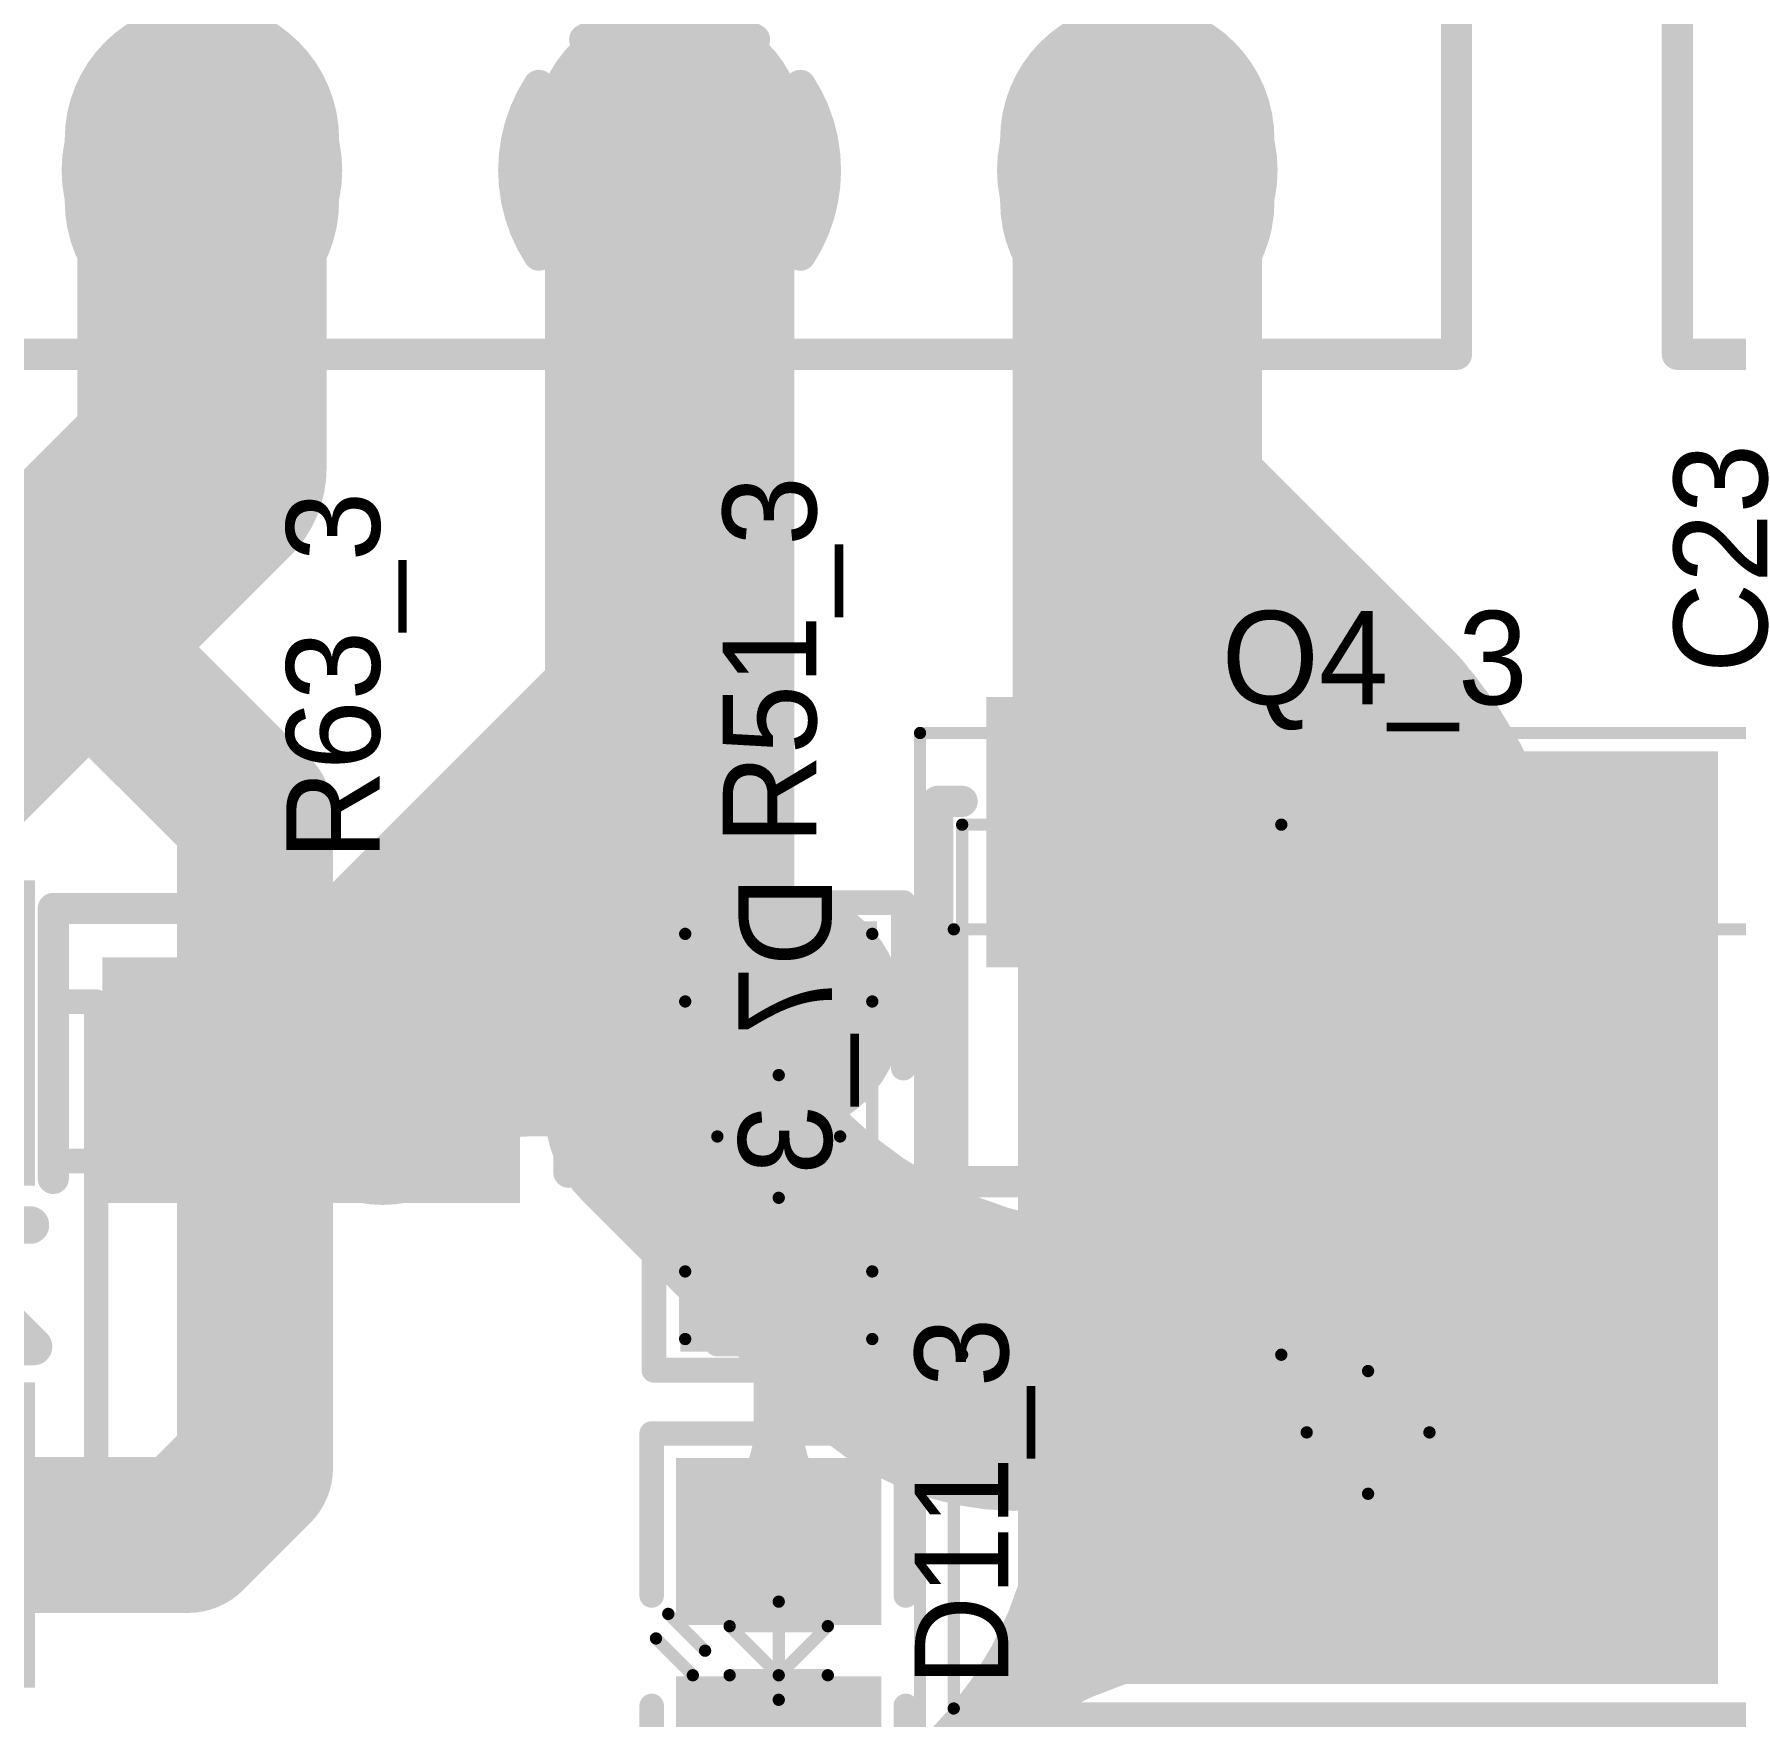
# Model space of a CAD drawing. Header units: millimetres. Extents: x 3.32 to 12.49, y 5.66 to 10.73.
# Drawn here: x 9.161 to 9.707, y 9.189 to 9.729 of the extents above; entities that cross this region are included whole.
import ezdxf

# ---------------------------------------------------------------- set-up
doc = ezdxf.new("R2010")
doc.units = ezdxf.units.MM
doc.header["$MEASUREMENT"] = 0
for name, color, linetype in [('BottomLayer', 5, 'Continuous'), ('BottomOverlay', 54, 'Continuous'), ('BottomPaste', 16, 'Continuous'), ('BottomSolder', 6, 'Continuous'), ('InternalPlane1', 76, 'Continuous'), ('InternalPlane2', 16, 'Continuous'), ('Mechanical13', 56, 'Continuous'), ('Mechanical15', 56, 'Continuous'), ('MultiLayer', 9, 'Continuous'), ('PadHoleLayer', 156, 'Continuous'), ('TopLayer', 1, 'Continuous'), ('TopOverlay', 2, 'Continuous'), ('TopPaste', 8, 'Continuous'), ('TopSolder', 216, 'Continuous')]:
    doc.layers.add(name, color=color, linetype=linetype)

# ---------------------------------------------------------------- blocks, each defined once
blk = doc.blocks.new('0805_LED_S1_1')
at = {"layer": 'Mechanical13', "const_width": 0.003937}
for points in [[(0.003937, 0.0393702), (-0.007874, 0.0275591)], [(0.011811, 0.0354331), (0, 0.0236221)], [(-0.007874, 0.0157481), (-0.007874, -0.0157479)], [(0.007874, 0.0157481), (-0.007874, 1e-07)], [(0.007874, 0.0157481), (0.007874, -0.0157479)], [(-0.015748, 1e-07), (0.015748, 1e-07)], [(-0.007874, 1e-07), (0.007874, -0.0157479)]]:
    blk.add_lwpolyline(points, dxfattribs=at)
at = {"layer": 'Mechanical13', "const_width": 0.0019685}
for points in [[(0.0029528, 0.0393702, 1), (0.0049212, 0.0393702, 1)], [(0.0108268, 0.0354331, 1), (0.0127952, 0.0354331, 1)], [(-0.0088582, 0.0275591, 1), (-0.0068898, 0.0275591, 1)], [(-0.0009842, 0.0236221, 1), (0.0009842, 0.0236221, 1)], [(-0.0088582, 0.0157481, 1), (-0.0068898, 0.0157481, 1)], [(0.0068898, 0.0157481, 1), (0.0088582, 0.0157481, 1)], [(0.0068898, 0.0157481, 1), (0.0088582, 0.0157481, 1)], [(-0.0167322, 1e-07, 1), (-0.0147638, 1e-07, 1)], [(-0.0088582, 1e-07, 1), (-0.0068898, 1e-07, 1)], [(-0.0088582, 1e-07, 1), (-0.0068898, 1e-07, 1)], [(0.0147638, 1e-07, 1), (0.0167322, 1e-07, 1)], [(-0.0088582, -0.0157479, 1), (-0.0068898, -0.0157479, 1)], [(0.0068898, -0.0157479, 1), (0.0088582, -0.0157479, 1)], [(0.0068898, -0.0157479, 1), (0.0088582, -0.0157479, 1)]]:
    blk.add_lwpolyline(points, format="xyb", close=True, dxfattribs=at)
at = {"layer": 'Mechanical15', "const_width": 0.008}
for points in [[(-0.0984252, 0.019685), (-0.0984252, -0.019685)], [(0.0984252, 0.019685), (0.0984252, -0.019685)], [(0.0787401, 0), (0.1181102, 0)]]:
    blk.add_lwpolyline(points, dxfattribs=at)
at = {"layer": 'Mechanical15', "const_width": 0.004}
for points in [[(-0.1004252, 0.019685, 1), (-0.0964252, 0.019685, 1)], [(0.0964252, 0.019685, 1), (0.1004252, 0.019685, 1)], [(0.0767401, 0, 1), (0.0807401, 0, 1)], [(0.1161102, 0, 1), (0.1201102, 0, 1)], [(-0.1004252, -0.019685, 1), (-0.0964252, -0.019685, 1)], [(0.0964252, -0.019685, 1), (0.1004252, -0.019685, 1)]]:
    blk.add_lwpolyline(points, format="xyb", close=True, dxfattribs=at)
at = {"layer": 'TopLayer'}
for points in [[(-0.0122048, 0.0289371), (-0.057874, 0.0289371), (-0.0122048, -0.0289369), (-0.057874, -0.0289369)], [(0.057874, 0.0289371), (0.0122048, 0.0289371), (0.057874, -0.0289369), (0.0122048, -0.0289369)]]:
    blk.add_solid(points, dxfattribs=at)
at = {"layer": 'TopOverlay', "const_width": 0.007874}
for points in [[(-0.0610236, 0.040748), (-0.069685, 0.0314961)], [(-0.0610236, 0.040748), (-0.0177165, 0.040748)], [(0.0177165, 0.040748), (0.069685, 0.040748)], [(0.069685, 0.040748), (0.069685, -0.0407481)], [(-0.069685, 0.0314961), (-0.069685, -0.0314961)], [(-0.069685, -0.0314961), (-0.0604331, -0.040748)], [(-0.0604331, -0.040748), (-0.0177165, -0.040748)], [(0.0177165, -0.0407481), (0.069685, -0.0407481)]]:
    blk.add_lwpolyline(points, dxfattribs=at)
at = {"layer": 'TopOverlay', "const_width": 0.003937}
for points in [[(-0.0629921, 0.040748, 1), (-0.0590551, 0.040748, 1)], [(-0.0629921, 0.040748, 1), (-0.0590551, 0.040748, 1)], [(-0.019685, 0.040748, 1), (-0.015748, 0.040748, 1)], [(0.015748, 0.040748, 1), (0.019685, 0.040748, 1)], [(0.0677165, 0.040748, 1), (0.0716535, 0.040748, 1)], [(0.0677165, 0.040748, 1), (0.0716535, 0.040748, 1)], [(-0.0716535, 0.0314961, 1), (-0.0677165, 0.0314961, 1)], [(-0.0716535, 0.0314961, 1), (-0.0677165, 0.0314961, 1)], [(-0.0716535, -0.0314961, 1), (-0.0677165, -0.0314961, 1)], [(-0.0716535, -0.0314961, 1), (-0.0677165, -0.0314961, 1)], [(-0.0624016, -0.040748, 1), (-0.0584646, -0.040748, 1)], [(-0.0624016, -0.040748, 1), (-0.0584646, -0.040748, 1)], [(-0.019685, -0.040748, 1), (-0.015748, -0.040748, 1)], [(0.015748, -0.0407481, 1), (0.019685, -0.0407481, 1)], [(0.0677165, -0.0407481, 1), (0.0716535, -0.0407481, 1)], [(0.0677165, -0.0407481, 1), (0.0716535, -0.0407481, 1)]]:
    blk.add_lwpolyline(points, format="xyb", close=True, dxfattribs=at)
at = {"layer": 'TopOverlay'}
blk.add_solid([(-0.0883855, -0.0314964), (-0.0765745, -0.0314964), (-0.0883855, 0.0314958), (-0.0765745, 0.0314958)], dxfattribs=at)
at = {"layer": 'TopPaste'}
for points in [[(-0.0122048, 0.0289371), (-0.057874, 0.0289371), (-0.0122048, -0.0289369), (-0.057874, -0.0289369)], [(0.057874, 0.0289371), (0.0122048, 0.0289371), (0.057874, -0.0289369), (0.0122048, -0.0289369)]]:
    blk.add_solid(points, dxfattribs=at)
at = {"layer": 'TopSolder'}
for points in [[(-0.0082048, 0.0329371), (-0.061874, 0.0329371), (-0.0082048, -0.0329369), (-0.061874, -0.0329369)], [(0.061874, 0.0329371), (0.0082048, 0.0329371), (0.061874, -0.0329369), (0.0082048, -0.0329369)]]:
    blk.add_solid(points, dxfattribs=at)
blk = doc.blocks.new('MC1_5_5_ST_3_81_116')
at = {"layer": 'TopOverlay', "const_width": 0.01}
for points in [[(-0.1023622, -0.0590551), (-0.1023622, 0.3149606)], [(-0.1023622, -0.0590551), (0.7023622, -0.0590551)]]:
    blk.add_lwpolyline(points, dxfattribs=at)
at = {"layer": 'TopOverlay', "const_width": 0.005}
blk.add_lwpolyline([(-0.1048622, -0.0590551, 1), (-0.0998622, -0.0590551, 1)], format="xyb", close=True, dxfattribs=at)
blk.add_lwpolyline([(-0.1048622, -0.0590551, 1), (-0.0998622, -0.0590551, 1)], format="xyb", close=True, dxfattribs=at)
blk = doc.blocks.new('SMA_DO_214AC__S1_B_404')
at = {"layer": 'BottomLayer'}
for points in [[(-0.0433071, -0.0393701), (-0.0433071, 0.0393701), (-0.1220473, -0.0393701), (-0.1220473, 0.0393701)], [(0.1220473, -0.0393701), (0.1220473, 0.0393701), (0.0433071, -0.0393701), (0.0433071, 0.0393701)]]:
    blk.add_solid(points, dxfattribs=at)
at = {"layer": 'BottomOverlay', "const_width": 0.01}
for points in [[(-0.0925197, 0.0590551), (-0.0925197, 0.0511811)], [(-0.0925197, 0.0590551), (0.0925197, 0.0590551)], [(-0.0295276, 0.0590551), (-0.0295276, -0.0590551)], [(0.0925197, 0.0590551), (0.0925197, 0.0511811)], [(-0.0925197, -0.0511811), (-0.0925197, -0.0590551)], [(0.0925197, -0.0511811), (0.0925197, -0.0590551)], [(-0.0925197, -0.0590551), (0.0925197, -0.0590551)]]:
    blk.add_lwpolyline(points, dxfattribs=at)
at = {"layer": 'BottomOverlay', "const_width": 0.005}
for points in [[(-0.0950197, 0.0590551, 1), (-0.0900197, 0.0590551, 1)], [(-0.0950197, 0.0590551, 1), (-0.0900197, 0.0590551, 1)], [(-0.0320276, 0.0590551, 1), (-0.0270276, 0.0590551, 1)], [(0.0900197, 0.0590551, 1), (0.0950197, 0.0590551, 1)], [(0.0900197, 0.0590551, 1), (0.0950197, 0.0590551, 1)], [(-0.0950197, 0.0511811, 1), (-0.0900197, 0.0511811, 1)], [(0.0900197, 0.0511811, 1), (0.0950197, 0.0511811, 1)], [(-0.0950197, -0.0511811, 1), (-0.0900197, -0.0511811, 1)], [(0.0900197, -0.0511811, 1), (0.0950197, -0.0511811, 1)], [(-0.0950197, -0.0590551, 1), (-0.0900197, -0.0590551, 1)], [(-0.0950197, -0.0590551, 1), (-0.0900197, -0.0590551, 1)], [(-0.0320276, -0.0590551, 1), (-0.0270276, -0.0590551, 1)], [(0.0900197, -0.0590551, 1), (0.0950197, -0.0590551, 1)], [(0.0900197, -0.0590551, 1), (0.0950197, -0.0590551, 1)]]:
    blk.add_lwpolyline(points, format="xyb", close=True, dxfattribs=at)
at = {"layer": 'BottomPaste'}
for points in [[(-0.0433071, -0.0393701), (-0.0433071, 0.0393701), (-0.1220473, -0.0393701), (-0.1220473, 0.0393701)], [(0.1220473, -0.0393701), (0.1220473, 0.0393701), (0.0433071, -0.0393701), (0.0433071, 0.0393701)]]:
    blk.add_solid(points, dxfattribs=at)
at = {"layer": 'BottomSolder'}
for points in [[(-0.0393071, -0.0433701), (-0.0393071, 0.0433701), (-0.1260473, -0.0433701), (-0.1260473, 0.0433701)], [(0.1260473, -0.0433701), (0.1260473, 0.0433701), (0.0393071, -0.0433701), (0.0393071, 0.0433701)]]:
    blk.add_solid(points, dxfattribs=at)
at = {"layer": 'Mechanical13', "const_width": 0.003937}
for points in [[(-0.0850395, 0.0511811), (0.0850393, 0.0511811)], [(-0.0850395, 0.0511811), (-0.0850395, -0.0511811)], [(0.0850393, 0.0511811), (0.0850393, -0.0511811)], [(-0.0850395, -0.0511811), (0.0850393, -0.0511811)]]:
    blk.add_lwpolyline(points, dxfattribs=at)
at = {"layer": 'Mechanical13', "const_width": 0.0019685}
for points in [[(-0.0860237, 0.0511811, 1), (-0.0840553, 0.0511811, 1)], [(-0.0860237, 0.0511811, 1), (-0.0840553, 0.0511811, 1)], [(0.0840551, 0.0511811, 1), (0.0860235, 0.0511811, 1)], [(0.0840551, 0.0511811, 1), (0.0860235, 0.0511811, 1)], [(-0.0860237, -0.0511811, 1), (-0.0840553, -0.0511811, 1)], [(-0.0860237, -0.0511811, 1), (-0.0840553, -0.0511811, 1)], [(0.0840551, -0.0511811, 1), (0.0860235, -0.0511811, 1)], [(0.0840551, -0.0511811, 1), (0.0860235, -0.0511811, 1)]]:
    blk.add_lwpolyline(points, format="xyb", close=True, dxfattribs=at)
at = {"layer": 'Mechanical15', "const_width": 0.008}
for points in [[(-0.1377953, 0.019685), (-0.1377953, -0.019685)], [(0.1535433, 0.0196851), (0.1535433, -0.0196849)], [(0.1338582, 1e-07), (0.1732283, 1e-07)]]:
    blk.add_lwpolyline(points, dxfattribs=at)
at = {"layer": 'Mechanical15', "const_width": 0.004}
for points in [[(-0.1397953, 0.019685, 1), (-0.1357953, 0.019685, 1)], [(0.1515433, 0.0196851, 1), (0.1555433, 0.0196851, 1)], [(0.1318582, 1e-07, 1), (0.1358582, 1e-07, 1)], [(0.1712283, 1e-07, 1), (0.1752283, 1e-07, 1)], [(-0.1397953, -0.019685, 1), (-0.1357953, -0.019685, 1)], [(0.1515433, -0.0196849, 1), (0.1555433, -0.0196849, 1)]]:
    blk.add_lwpolyline(points, format="xyb", close=True, dxfattribs=at)
blk = doc.blocks.new('SMA_B_405')
at = {"layer": 'BottomLayer'}
for points in [[(-0.116102, 0.035433), (-0.206102, 0.035433), (-0.116102, -0.035433), (-0.206102, -0.035433)], [(0.045, 0.035433), (-0.045, 0.035433), (0.045, -0.035433), (-0.045, -0.035433)]]:
    blk.add_solid(points, dxfattribs=at)
at = {"layer": 'BottomOverlay'}
for points, const_width in [([(0.01, 0.059054), (-0.171102, 0.059054)], 0.007874), ([(-0.171102, 0.05), (-0.171102, 0.059054)], 0.007874), ([(-0.12, 0.05), (-0.12, 0.059054)], 0.007874), ([(0.01, 0.05), (0.01, 0.059054)], 0.007874), ([(-0.099442, -3.8e-05), (-0.060442, 0.038962)], 0.012), ([(-0.099442, -0.039038), (-0.099442, 0.037962)], 0.012), ([(-0.060442, -0.039038), (-0.060442, 0.038962)], 0.012), ([(-0.06548, -0.027), (-0.06548, 0.028)], 0.012), ([(-0.07048, 0.018), (-0.07048, 0.024)], 0.012), ([(-0.07948, -0.015), (-0.07948, 0.017)], 0.012), ([(-0.07448, -0.02), (-0.07448, 0.019)], 0.012), ([(-0.07048, -0.023), (-0.07048, 0.018)], 0.012), ([(-0.086864, -0.007616), (-0.086864, 0.01254)], 0.012), ([(-0.08948, -0.005), (-0.08948, 0.005)], 0.012), ([(-0.08248, -0.011), (-0.08248, 0.01)], 0.012), ([(-0.05448, 0), (-0.10548, 0)], 0.012), ([(-0.060442, -0.039038), (-0.099442, -3.8e-05)], 0.012), ([(-0.171102, -0.059056), (-0.171102, -0.05)], 0.007874), ([(-0.12, -0.059056), (-0.12, -0.05)], 0.007874), ([(0.01, -0.059056), (0.01, -0.05)], 0.007874), ([(0.01, -0.059056), (-0.171102, -0.059056)], 0.007874)]:
    blk.add_lwpolyline(points, dxfattribs=dict(at, const_width=const_width))
for points, const_width in [([(-0.1730705, 0.059054, 1), (-0.1691335, 0.059054, 1)], 0.003937), ([(-0.1730705, 0.059054, 1), (-0.1691335, 0.059054, 1)], 0.003937), ([(-0.1219685, 0.059054, 1), (-0.1180315, 0.059054, 1)], 0.003937), ([(0.0080315, 0.059054, 1), (0.0119685, 0.059054, 1)], 0.003937), ([(0.0080315, 0.059054, 1), (0.0119685, 0.059054, 1)], 0.003937), ([(-0.1730705, 0.05, 1), (-0.1691335, 0.05, 1)], 0.003937), ([(-0.1219685, 0.05, 1), (-0.1180315, 0.05, 1)], 0.003937), ([(0.0080315, 0.05, 1), (0.0119685, 0.05, 1)], 0.003937), ([(-0.102442, 0.037962, 1), (-0.096442, 0.037962, 1)], 0.006), ([(-0.063442, 0.038962, 1), (-0.057442, 0.038962, 1)], 0.006), ([(-0.063442, 0.038962, 1), (-0.057442, 0.038962, 1)], 0.006), ([(-0.06848, 0.028, 1), (-0.06248, 0.028, 1)], 0.006), ([(-0.07348, 0.024, 1), (-0.06748, 0.024, 1)], 0.006), ([(-0.08248, 0.017, 1), (-0.07648, 0.017, 1)], 0.006), ([(-0.07748, 0.019, 1), (-0.07148, 0.019, 1)], 0.006), ([(-0.07348, 0.018, 1), (-0.06748, 0.018, 1)], 0.006), ([(-0.07348, 0.018, 1), (-0.06748, 0.018, 1)], 0.006), ([(-0.089864, 0.01254, 1), (-0.083864, 0.01254, 1)], 0.006), ([(-0.09248, 0.005, 1), (-0.08648, 0.005, 1)], 0.006), ([(-0.08548, 0.01, 1), (-0.07948, 0.01, 1)], 0.006), ([(-0.10848, 0, 1), (-0.10248, 0, 1)], 0.006), ([(-0.102442, -3.8e-05, 1), (-0.096442, -3.8e-05, 1)], 0.006), ([(-0.102442, -3.8e-05, 1), (-0.096442, -3.8e-05, 1)], 0.006), ([(-0.05748, 0, 1), (-0.05148, 0, 1)], 0.006), ([(-0.09248, -0.005, 1), (-0.08648, -0.005, 1)], 0.006), ([(-0.089864, -0.007616, 1), (-0.083864, -0.007616, 1)], 0.006), ([(-0.08548, -0.011, 1), (-0.07948, -0.011, 1)], 0.006), ([(-0.08248, -0.015, 1), (-0.07648, -0.015, 1)], 0.006), ([(-0.07748, -0.02, 1), (-0.07148, -0.02, 1)], 0.006), ([(-0.07348, -0.023, 1), (-0.06748, -0.023, 1)], 0.006), ([(-0.06848, -0.027, 1), (-0.06248, -0.027, 1)], 0.006), ([(-0.102442, -0.039038, 1), (-0.096442, -0.039038, 1)], 0.006), ([(-0.063442, -0.039038, 1), (-0.057442, -0.039038, 1)], 0.006), ([(-0.063442, -0.039038, 1), (-0.057442, -0.039038, 1)], 0.006), ([(-0.1730705, -0.05, 1), (-0.1691335, -0.05, 1)], 0.003937), ([(-0.1219685, -0.05, 1), (-0.1180315, -0.05, 1)], 0.003937), ([(0.0080315, -0.05, 1), (0.0119685, -0.05, 1)], 0.003937), ([(-0.1730705, -0.059056, 1), (-0.1691335, -0.059056, 1)], 0.003937), ([(-0.1730705, -0.059056, 1), (-0.1691335, -0.059056, 1)], 0.003937), ([(-0.1219685, -0.059056, 1), (-0.1180315, -0.059056, 1)], 0.003937), ([(0.0080315, -0.059056, 1), (0.0119685, -0.059056, 1)], 0.003937), ([(0.0080315, -0.059056, 1), (0.0119685, -0.059056, 1)], 0.003937)]:
    blk.add_lwpolyline(points, format="xyb", close=True, dxfattribs=dict(at, const_width=const_width))
at = {"layer": 'BottomPaste'}
for points in [[(-0.116102, 0.035433), (-0.206102, 0.035433), (-0.116102, -0.035433), (-0.206102, -0.035433)], [(0.045, 0.035433), (-0.045, 0.035433), (0.045, -0.035433), (-0.045, -0.035433)]]:
    blk.add_solid(points, dxfattribs=at)
at = {"layer": 'BottomSolder'}
for points in [[(-0.112102, 0.039433), (-0.210102, 0.039433), (-0.112102, -0.039433), (-0.210102, -0.039433)], [(0.049, 0.039433), (-0.049, 0.039433), (0.049, -0.039433), (-0.049, -0.039433)]]:
    blk.add_solid(points, dxfattribs=at)
blk = doc.blocks.new('MC1_5_8_ST_3_81_411')
at = {"layer": 'BottomLayer', "const_width": 0.08}
for points in [[(0.75, -0.01), (0.75, 0.01)], [(0.9, -0.01), (0.9, 0.01)], [(1.05, -0.01), (1.05, 0.01)]]:
    blk.add_lwpolyline(points, dxfattribs=at)
at = {"layer": 'BottomLayer', "const_width": 0.04}
for points in [[(0.73, 0.01, 1), (0.77, 0.01, 1)], [(0.88, 0.01, 1), (0.92, 0.01, 1)], [(1.03, 0.01, 1), (1.07, 0.01, 1)], [(0.73, -0.01, 1), (0.77, -0.01, 1)], [(0.88, -0.01, 1), (0.92, -0.01, 1)], [(1.03, -0.01, 1), (1.07, -0.01, 1)]]:
    blk.add_lwpolyline(points, format="xyb", close=True, dxfattribs=at)
at = {"layer": 'BottomSolder', "const_width": 0.088}
for points in [[(0.75, -0.01), (0.75, 0.01)], [(0.9, -0.01), (0.9, 0.01)], [(1.05, -0.01), (1.05, 0.01)]]:
    blk.add_lwpolyline(points, dxfattribs=at)
at = {"layer": 'BottomSolder', "const_width": 0.044}
for points in [[(0.728, 0.01, 1), (0.772, 0.01, 1)], [(0.878, 0.01, 1), (0.922, 0.01, 1)], [(1.028, 0.01, 1), (1.072, 0.01, 1)], [(0.728, -0.01, 1), (0.772, -0.01, 1)], [(0.878, -0.01, 1), (0.922, -0.01, 1)], [(1.028, -0.01, 1), (1.072, -0.01, 1)]]:
    blk.add_lwpolyline(points, format="xyb", close=True, dxfattribs=at)
at = {"layer": 'InternalPlane1', "const_width": 0.045}
for points in [[(0.7275, 0, 1), (0.7725, 0, 1)], [(0.8775, 0, 1), (0.9225, 0, 1)], [(1.0275, 0, 1), (1.0725, 0, 1)]]:
    blk.add_lwpolyline(points, format="xyb", close=True, dxfattribs=at)
at = {"layer": 'InternalPlane2', "const_width": 0.01}
for points in [[(0.872768, 0.0419335, -0.2962134949622945), (0.927232, 0.0419335)], [(0.8580665, -0.027232, -0.2962134949622945), (0.8580665, 0.027232)], [(0.9419335, 0.027232, -0.2962134949622945), (0.9419335, -0.027232)], [(0.927232, -0.0419335, -0.2962134949622945), (0.872768, -0.0419335)]]:
    blk.add_lwpolyline(points, format="xyb", dxfattribs=at)
at = {"layer": 'InternalPlane2'}
for points, const_width in [([(0.7275, 0, 1), (0.7725, 0, 1)], 0.045), ([(0.870268, 0.0419335, 1), (0.875268, 0.0419335, 1)], 0.005), ([(0.924732, 0.0419335, 1), (0.929732, 0.0419335, 1)], 0.005), ([(1.0275, 0, 1), (1.0725, 0, 1)], 0.045), ([(0.8555665, 0.027232, 1), (0.8605665, 0.027232, 1)], 0.005), ([(0.9394335, 0.027232, 1), (0.9444335, 0.027232, 1)], 0.005), ([(0.8555665, -0.027232, 1), (0.8605665, -0.027232, 1)], 0.005), ([(0.9394335, -0.027232, 1), (0.9444335, -0.027232, 1)], 0.005), ([(0.870268, -0.0419335, 1), (0.875268, -0.0419335, 1)], 0.005), ([(0.924732, -0.0419335, 1), (0.929732, -0.0419335, 1)], 0.005)]:
    blk.add_lwpolyline(points, format="xyb", close=True, dxfattribs=dict(at, const_width=const_width))
at = {"layer": 'MultiLayer', "const_width": 0.08}
for points in [[(0.75, -0.01), (0.75, 0.01)], [(0.9, -0.01), (0.9, 0.01)], [(1.05, -0.01), (1.05, 0.01)]]:
    blk.add_lwpolyline(points, dxfattribs=at)
at = {"layer": 'MultiLayer', "const_width": 0.04}
for points in [[(0.73, 0.01, 1), (0.77, 0.01, 1)], [(0.88, 0.01, 1), (0.92, 0.01, 1)], [(1.03, 0.01, 1), (1.07, 0.01, 1)], [(0.73, -0.01, 1), (0.77, -0.01, 1)], [(0.88, -0.01, 1), (0.92, -0.01, 1)], [(1.03, -0.01, 1), (1.07, -0.01, 1)]]:
    blk.add_lwpolyline(points, format="xyb", close=True, dxfattribs=at)
at = {"layer": 'PadHoleLayer', "const_width": 0.025}
for points in [[(0.7375, 0, 1), (0.7625, 0, 1)], [(0.8875, 0, 1), (0.9125, 0, 1)], [(1.0375, 0, 1), (1.0625, 0, 1)]]:
    blk.add_lwpolyline(points, format="xyb", close=True, dxfattribs=at)
at = {"layer": 'TopLayer', "const_width": 0.08}
for points in [[(0.75, -0.01), (0.75, 0.01)], [(0.9, -0.01), (0.9, 0.01)], [(1.05, -0.01), (1.05, 0.01)]]:
    blk.add_lwpolyline(points, dxfattribs=at)
at = {"layer": 'TopLayer', "const_width": 0.04}
for points in [[(0.73, 0.01, 1), (0.77, 0.01, 1)], [(0.88, 0.01, 1), (0.92, 0.01, 1)], [(1.03, 0.01, 1), (1.07, 0.01, 1)], [(0.73, -0.01, 1), (0.77, -0.01, 1)], [(0.88, -0.01, 1), (0.92, -0.01, 1)], [(1.03, -0.01, 1), (1.07, -0.01, 1)]]:
    blk.add_lwpolyline(points, format="xyb", close=True, dxfattribs=at)
at = {"layer": 'TopOverlay', "const_width": 0.01}
for points in [[(1.1523622, -0.0590551), (1.1523622, 0.3149606)], [(-0.1023622, -0.0590551), (1.1523622, -0.0590551)]]:
    blk.add_lwpolyline(points, dxfattribs=at)
at = {"layer": 'TopOverlay', "const_width": 0.005}
blk.add_lwpolyline([(1.1498622, -0.0590551, 1), (1.1548622, -0.0590551, 1)], format="xyb", close=True, dxfattribs=at)
blk.add_lwpolyline([(1.1498622, -0.0590551, 1), (1.1548622, -0.0590551, 1)], format="xyb", close=True, dxfattribs=at)
at = {"layer": 'TopSolder', "const_width": 0.088}
for points in [[(0.75, -0.01), (0.75, 0.01)], [(0.9, -0.01), (0.9, 0.01)], [(1.05, -0.01), (1.05, 0.01)]]:
    blk.add_lwpolyline(points, dxfattribs=at)
at = {"layer": 'TopSolder', "const_width": 0.044}
for points in [[(0.728, 0.01, 1), (0.772, 0.01, 1)], [(0.878, 0.01, 1), (0.922, 0.01, 1)], [(1.028, 0.01, 1), (1.072, 0.01, 1)], [(0.728, -0.01, 1), (0.772, -0.01, 1)], [(0.878, -0.01, 1), (0.922, -0.01, 1)], [(1.028, -0.01, 1), (1.072, -0.01, 1)]]:
    blk.add_lwpolyline(points, format="xyb", close=True, dxfattribs=at)
blk = doc.blocks.new('TO_252AA_N_415')
at = {"layer": 'Mechanical13', "const_width": 0.003937}
for points in [[(-0.0885827, 0.132874), (-0.0885827, -0.132874)], [(-0.0885827, 0.132874), (0.1614173, 0.132874)], [(0.1614173, 0.132874), (0.1614173, -0.132874)], [(-0.0885827, -0.132874), (0.1614173, -0.132874)]]:
    blk.add_lwpolyline(points, dxfattribs=at)
at = {"layer": 'Mechanical13', "const_width": 0.0019685}
for points in [[(-0.0895669, 0.132874, 1), (-0.0875985, 0.132874, 1)], [(-0.0895669, 0.132874, 1), (-0.0875985, 0.132874, 1)], [(0.1604331, 0.132874, 1), (0.1624015, 0.132874, 1)], [(0.1604331, 0.132874, 1), (0.1624015, 0.132874, 1)], [(-0.0895669, -0.132874, 1), (-0.0875985, -0.132874, 1)], [(-0.0895669, -0.132874, 1), (-0.0875985, -0.132874, 1)], [(0.1604331, -0.132874, 1), (0.1624015, -0.132874, 1)], [(0.1604331, -0.132874, 1), (0.1624015, -0.132874, 1)]]:
    blk.add_lwpolyline(points, format="xyb", close=True, dxfattribs=at)
at = {"layer": 'Mechanical15', "const_width": 0.003937}
for points in [[(-0.2244094, 0.1437008), (-0.2244094, -0.1437008)], [(-0.2244094, 0.1437008), (0.2244095, 0.1437008)], [(0.2244095, 0.1437008), (0.2244095, -0.1437008)], [(0, 0.0196851), (0, -0.019685)], [(-0.019685, 0), (0.0196851, 0)], [(-0.2244094, -0.1437008), (0.2244095, -0.1437008)]]:
    blk.add_lwpolyline(points, dxfattribs=at)
at = {"layer": 'Mechanical15', "const_width": 0.0019685}
for points in [[(-0.2253936, 0.1437008, 1), (-0.2234252, 0.1437008, 1)], [(-0.2253936, 0.1437008, 1), (-0.2234252, 0.1437008, 1)], [(0.2234253, 0.1437008, 1), (0.2253937, 0.1437008, 1)], [(0.2234253, 0.1437008, 1), (0.2253937, 0.1437008, 1)], [(-0.0009842, 0.0196851, 1), (0.0009842, 0.0196851, 1)], [(-0.0206692, 0, 1), (-0.0187008, 0, 1)], [(0.0187009, 0, 1), (0.0206693, 0, 1)], [(-0.0009842, -0.019685, 1), (0.0009842, -0.019685, 1)], [(-0.2253936, -0.1437008, 1), (-0.2234252, -0.1437008, 1)], [(-0.2253936, -0.1437008, 1), (-0.2234252, -0.1437008, 1)], [(0.2234253, -0.1437008, 1), (0.2253937, -0.1437008, 1)], [(0.2234253, -0.1437008, 1), (0.2253937, -0.1437008, 1)]]:
    blk.add_lwpolyline(points, format="xyb", close=True, dxfattribs=at)
at = {"layer": 'TopLayer'}
for points in [[(-0.1397638, 0.071063), (-0.1397638, 0.1084646), (-0.2145668, 0.071063), (-0.2145668, 0.1084646)], [(0.214567, -0.1082677), (0.214567, 0.1082677), (-0.0767716, -0.1082677), (-0.0767716, 0.1082677)], [(-0.1397638, -0.1084646), (-0.1397638, -0.071063), (-0.2145668, -0.1084646), (-0.2145668, -0.071063)]]:
    blk.add_solid(points, dxfattribs=at)
at = {"layer": 'TopOverlay'}
for points, const_width in [([(-0.172244, 0.1301181, 1), (-0.1820866, 0.1301181, 1)], 0.0098425), ([(-0.1845472, 0.1301181, 1), (-0.179626, 0.1301181, 1)], 0.0049212), ([(-0.1747046, 0.1301181, 1), (-0.1697834, 0.1301181, 1)], 0.0049212), ([(-0.0944882, 0.1318898, 1), (-0.0905512, 0.1318898, 1)], 0.003937), ([(-0.0944882, -0.1318897, 1), (-0.0905512, -0.1318897, 1)], 0.003937)]:
    blk.add_lwpolyline(points, format="xyb", close=True, dxfattribs=dict(at, const_width=const_width))
at = {"layer": 'TopOverlay', "const_width": 0.007874}
blk.add_lwpolyline([(-0.0925197, 0.1318898), (-0.0925197, -0.1318897)], dxfattribs=at)
at = {"layer": 'TopPaste'}
for points in [[(-0.1397638, 0.071063), (-0.1397638, 0.1084646), (-0.2145668, 0.071063), (-0.2145668, 0.1084646)], [(0.214567, -0.1082677), (0.214567, 0.1082677), (-0.0767716, -0.1082677), (-0.0767716, 0.1082677)], [(-0.1397638, -0.1084646), (-0.1397638, -0.071063), (-0.2145668, -0.1084646), (-0.2145668, -0.071063)]]:
    blk.add_solid(points, dxfattribs=at)
at = {"layer": 'TopSolder'}
for points in [[(-0.1357638, 0.067063), (-0.1357638, 0.1124646), (-0.2185668, 0.067063), (-0.2185668, 0.1124646)], [(0.218567, -0.1122677), (0.218567, 0.1122677), (-0.0807716, -0.1122677), (-0.0807716, 0.1122677)], [(-0.1357638, -0.1124646), (-0.1357638, -0.067063), (-0.2185668, -0.1124646), (-0.2185668, -0.067063)]]:
    blk.add_solid(points, dxfattribs=at)
blk = doc.blocks.new('R0805_437')
at = {"layer": 'Mechanical13', "const_width": 0.003937}
for points in [[(-0.043307, -0.03), (-0.043307, 0.03)], [(0.0433071, 0.03), (-0.043307, 0.03)], [(0.0433071, -0.03), (0.0433071, 0.03)], [(0.0433071, -0.03), (-0.043307, -0.03)]]:
    blk.add_lwpolyline(points, dxfattribs=at)
at = {"layer": 'Mechanical13', "const_width": 0.0019685}
for points in [[(-0.0442912, 0.03, 1), (-0.0423228, 0.03, 1)], [(-0.0442912, 0.03, 1), (-0.0423228, 0.03, 1)], [(0.0423229, 0.03, 1), (0.0442913, 0.03, 1)], [(0.0423229, 0.03, 1), (0.0442913, 0.03, 1)], [(-0.0442912, -0.03, 1), (-0.0423228, -0.03, 1)], [(-0.0442912, -0.03, 1), (-0.0423228, -0.03, 1)], [(0.0423229, -0.03, 1), (0.0442913, -0.03, 1)], [(0.0423229, -0.03, 1), (0.0442913, -0.03, 1)]]:
    blk.add_lwpolyline(points, format="xyb", close=True, dxfattribs=at)
at = {"layer": 'Mechanical15', "const_width": 0.003937}
for points in [[(-0.065, -0.03), (-0.065, 0.03)], [(0.065, 0.03), (-0.065, 0.03)], [(0.065, -0.03), (0.065, 0.03)], [(1e-07, -0.0196849), (1e-07, 0.0196852)], [(0.0196851, 1e-07), (-0.019685, 1e-07)], [(0.065, -0.03), (-0.065, -0.03)]]:
    blk.add_lwpolyline(points, dxfattribs=at)
at = {"layer": 'Mechanical15', "const_width": 0.0019685}
for points in [[(-0.0659842, 0.03, 1), (-0.0640158, 0.03, 1)], [(-0.0659842, 0.03, 1), (-0.0640158, 0.03, 1)], [(0.0640158, 0.03, 1), (0.0659842, 0.03, 1)], [(0.0640158, 0.03, 1), (0.0659842, 0.03, 1)], [(-0.0009841, 0.0196852, 1), (0.0009843, 0.0196852, 1)], [(-0.0206692, 1e-07, 1), (-0.0187008, 1e-07, 1)], [(0.0187009, 1e-07, 1), (0.0206693, 1e-07, 1)], [(-0.0009841, -0.0196849, 1), (0.0009843, -0.0196849, 1)], [(-0.0659842, -0.03, 1), (-0.0640158, -0.03, 1)], [(-0.0659842, -0.03, 1), (-0.0640158, -0.03, 1)], [(0.0640158, -0.03, 1), (0.0659842, -0.03, 1)], [(0.0640158, -0.03, 1), (0.0659842, -0.03, 1)]]:
    blk.add_lwpolyline(points, format="xyb", close=True, dxfattribs=at)
at = {"layer": 'TopLayer'}
for points in [[(-0.015, -0.027559), (-0.015, 0.027559), (-0.065, -0.027559), (-0.065, 0.027559)], [(0.065, -0.027559), (0.065, 0.027559), (0.015, -0.027559), (0.015, 0.027559)]]:
    blk.add_solid(points, dxfattribs=at)
at = {"layer": 'TopOverlay', "const_width": 0.008}
for points in [[(-0.0219685, 0.04), (-0.075, 0.04)], [(-0.075, -0.04), (-0.075, 0.04)], [(0.075, 0.04), (0.0219686, 0.04)], [(0.075, -0.04), (0.075, 0.04)], [(-0.0219685, -0.04), (-0.075, -0.04)], [(0.075, -0.04), (0.0219686, -0.04)]]:
    blk.add_lwpolyline(points, dxfattribs=at)
at = {"layer": 'TopOverlay', "const_width": 0.004}
for points in [[(-0.077, 0.04, 1), (-0.073, 0.04, 1)], [(-0.077, 0.04, 1), (-0.073, 0.04, 1)], [(-0.0239685, 0.04, 1), (-0.0199685, 0.04, 1)], [(0.0199686, 0.04, 1), (0.0239686, 0.04, 1)], [(0.073, 0.04, 1), (0.077, 0.04, 1)], [(0.073, 0.04, 1), (0.077, 0.04, 1)], [(-0.077, -0.04, 1), (-0.073, -0.04, 1)], [(-0.077, -0.04, 1), (-0.073, -0.04, 1)], [(-0.0239685, -0.04, 1), (-0.0199685, -0.04, 1)], [(0.0199686, -0.04, 1), (0.0239686, -0.04, 1)], [(0.073, -0.04, 1), (0.077, -0.04, 1)], [(0.073, -0.04, 1), (0.077, -0.04, 1)]]:
    blk.add_lwpolyline(points, format="xyb", close=True, dxfattribs=at)
at = {"layer": 'TopPaste'}
for points in [[(-0.015, -0.027559), (-0.015, 0.027559), (-0.065, -0.027559), (-0.065, 0.027559)], [(0.065, -0.027559), (0.065, 0.027559), (0.015, -0.027559), (0.015, 0.027559)]]:
    blk.add_solid(points, dxfattribs=at)
at = {"layer": 'TopSolder'}
for points in [[(-0.011, -0.031559), (-0.011, 0.031559), (-0.069, -0.031559), (-0.069, 0.031559)], [(0.069, -0.031559), (0.069, 0.031559), (0.011, -0.031559), (0.011, 0.031559)]]:
    blk.add_solid(points, dxfattribs=at)
blk = doc.blocks.new('R2512_448')
at = {"layer": 'TopLayer'}
for points in [[(-0.035433, -0.062992), (0.035433, -0.062992), (-0.035433, 0.062992), (0.035433, 0.062992)], [(0.212598, -0.062992), (0.283464, -0.062992), (0.212598, 0.062992), (0.283464, 0.062992)]]:
    blk.add_solid(points, dxfattribs=at)
at = {"layer": 'TopOverlay', "const_width": 0.01}
for points in [[(-0.055118, 0.082677), (-0.055118, -0.082677)], [(-0.055118, 0.082677), (0.029528, 0.082677)], [(0.216535, 0.082677), (0.30315, 0.082677)], [(0.30315, 0.082677), (0.30315, -0.082677)], [(-0.055118, -0.082677), (0.029528, -0.082677)], [(0.218504, -0.082677), (0.30315, -0.082677)]]:
    blk.add_lwpolyline(points, dxfattribs=at)
at = {"layer": 'TopOverlay', "const_width": 0.005}
for points in [[(-0.057618, 0.082677, 1), (-0.052618, 0.082677, 1)], [(-0.057618, 0.082677, 1), (-0.052618, 0.082677, 1)], [(0.027028, 0.082677, 1), (0.032028, 0.082677, 1)], [(0.214035, 0.082677, 1), (0.219035, 0.082677, 1)], [(0.30065, 0.082677, 1), (0.30565, 0.082677, 1)], [(0.30065, 0.082677, 1), (0.30565, 0.082677, 1)], [(-0.057618, -0.082677, 1), (-0.052618, -0.082677, 1)], [(-0.057618, -0.082677, 1), (-0.052618, -0.082677, 1)], [(0.027028, -0.082677, 1), (0.032028, -0.082677, 1)], [(0.216004, -0.082677, 1), (0.221004, -0.082677, 1)], [(0.30065, -0.082677, 1), (0.30565, -0.082677, 1)], [(0.30065, -0.082677, 1), (0.30565, -0.082677, 1)]]:
    blk.add_lwpolyline(points, format="xyb", close=True, dxfattribs=at)
at = {"layer": 'TopPaste'}
for points in [[(-0.035433, -0.062992), (0.035433, -0.062992), (-0.035433, 0.062992), (0.035433, 0.062992)], [(0.212598, -0.062992), (0.283464, -0.062992), (0.212598, 0.062992), (0.283464, 0.062992)]]:
    blk.add_solid(points, dxfattribs=at)
at = {"layer": 'TopSolder'}
for points in [[(-0.039433, -0.066992), (0.039433, -0.066992), (-0.039433, 0.066992), (0.039433, 0.066992)], [(0.208598, -0.066992), (0.287464, -0.066992), (0.208598, 0.066992), (0.287464, 0.066992)]]:
    blk.add_solid(points, dxfattribs=at)

msp = doc.modelspace()

# ---------------------------------------------------------------- linework, layer by layer
at = {"layer": 'BottomLayer'}
for points, const_width in [([(9.3649608, 9.3830709), (9.3649608, 9.6850394)], 0.08), ([(9.5149608, 9.4777166), (9.5149608, 9.6850394)], 0.08), ([(9.0649608, 9.6457085), (9.2320079, 9.4786614)], 0.05), ([(9.5099608, 9.4727166), (9.5149608, 9.4777166)], 0.08), ([(9.2320079, 9.2686614), (9.2320079, 9.4786614)], 0.05), ([(9.3649608, 9.3830709), (9.4369687, 9.311063)], 0.08), ([(9.4369687, 9.311063), (9.50626, 9.311063)], 0.08), ([(9.50626, 9.311063), (9.5099608, 9.3073622)], 0.08), ([(9.2105122, 9.2471657), (9.2320079, 9.2686614)], 0.05), ([(9.1220079, 9.2471657), (9.2105122, 9.2471657)], 0.05)]:
    msp.add_lwpolyline(points, dxfattribs=dict(at, const_width=const_width))
for points, const_width in [([(9.3449608, 9.6850394, 1), (9.3849608, 9.6850394, 1)], 0.04), ([(9.4949608, 9.6850394, 1), (9.5349608, 9.6850394, 1)], 0.04), ([(9.4949608, 9.4777166, 1), (9.5349608, 9.4777166, 1)], 0.04), ([(9.4949608, 9.4777166, 1), (9.5349608, 9.4777166, 1)], 0.04), ([(9.4899608, 9.4727166, 1), (9.5299608, 9.4727166, 1)], 0.04), ([(9.2195079, 9.4786614, 1), (9.2445079, 9.4786614, 1)], 0.025), ([(9.2195079, 9.4786614, 1), (9.2445079, 9.4786614, 1)], 0.025), ([(9.3449608, 9.3830709, 1), (9.3849608, 9.3830709, 1)], 0.04), ([(9.3449608, 9.3830709, 1), (9.3849608, 9.3830709, 1)], 0.04), ([(9.3727486, 9.3552831, 1), (9.4127486, 9.3552831, 1)], 0.04), ([(9.4169687, 9.311063, 1), (9.4569687, 9.311063, 1)], 0.04), ([(9.4169687, 9.311063, 1), (9.4569687, 9.311063, 1)], 0.04), ([(9.4169702, 9.3110615, 1), (9.4569702, 9.3110615, 1)], 0.04), ([(9.48626, 9.311063, 1), (9.52626, 9.311063, 1)], 0.04), ([(9.48626, 9.311063, 1), (9.52626, 9.311063, 1)], 0.04), ([(9.4899608, 9.3073622, 1), (9.5299608, 9.3073622, 1)], 0.04), ([(9.4899608, 9.3067323, 1), (9.5299608, 9.3067323, 1)], 0.04), ([(9.4903525, 9.3068689, 1), (9.5303525, 9.3068689, 1)], 0.04), ([(9.2195079, 9.2686614, 1), (9.2445079, 9.2686614, 1)], 0.025), ([(9.2195079, 9.2686614, 1), (9.2445079, 9.2686614, 1)], 0.025), ([(9.1980122, 9.2471657, 1), (9.2230122, 9.2471657, 1)], 0.025), ([(9.1980122, 9.2471657, 1), (9.2230122, 9.2471657, 1)], 0.025)]:
    msp.add_lwpolyline(points, format="xyb", close=True, dxfattribs=dict(at, const_width=const_width))
at = {"layer": 'BottomLayer', "const_width": 0.08}
for points in [[(9.5099608, 9.3067323, -0.1989123673795613), (9.3927486, 9.3552831)], [(9.5103525, 9.3068689, -0.3811630894178776), (9.4369702, 9.3110615)]]:
    msp.add_lwpolyline(points, format="xyb", dxfattribs=at)
at = {"layer": 'TopLayer'}
for points, const_width in [([(9.2149608, 9.5894901), (9.2149608, 9.6850394)], 0.08), ([(9.3649608, 9.5080704), (9.3649608, 9.6850394)], 0.08), ([(9.5149608, 9.5757085), (9.5149608, 9.6850394)], 0.08), ([(9.0819608, 9.4564901), (9.2149608, 9.5894901)], 0.08), ([(9.5149608, 9.5757085), (9.5889766, 9.5016927)], 0.08), ([(9.2719298, 9.4150394), (9.3649608, 9.5080704)], 0.08), ([(9.5889766, 9.3489765), (9.5889766, 9.5016927)], 0.08), ([(9.2499608, 9.3930704), (9.2719298, 9.4150394)], 0.08), ([(9.2719298, 9.4150394), (9.3999608, 9.4150394)], 0.08), ([(9.5889766, 9.3106301), (9.5889766, 9.3489765)], 0.02), ([(9.3999607, 9.3350393), (9.3999608, 9.3350394)], 0.016), ([(9.3999607, 9.2450788), (9.3999607, 9.3350393)], 0.016), ([(9.4533465, 9.175), (9.5889766, 9.3106301)], 0.02)]:
    msp.add_lwpolyline(points, dxfattribs=dict(at, const_width=const_width))
for points, const_width in [([(9.1949608, 9.6850394, 1), (9.2349608, 9.6850394, 1)], 0.04), ([(9.3449608, 9.6850394, 1), (9.3849608, 9.6850394, 1)], 0.04), ([(9.4949608, 9.6850394, 1), (9.5349608, 9.6850394, 1)], 0.04), ([(9.1949608, 9.5894901, 1), (9.2349608, 9.5894901, 1)], 0.04), ([(9.1949608, 9.5894901, 1), (9.2349608, 9.5894901, 1)], 0.04), ([(9.4949608, 9.5757085, 1), (9.5349608, 9.5757085, 1)], 0.04), ([(9.4949608, 9.5757085, 1), (9.5349608, 9.5757085, 1)], 0.04), ([(9.4949638, 9.5757056, 1), (9.5349638, 9.5757056, 1)], 0.04), ([(9.1167279, 9.5112572, 1), (9.1567279, 9.5112572, 1)], 0.04), ([(9.3449608, 9.5080704, 1), (9.3849608, 9.5080704, 1)], 0.04), ([(9.3449608, 9.5080704, 1), (9.3849608, 9.5080704, 1)], 0.04), ([(9.5652781, 9.5053912, 1), (9.6052781, 9.5053912, 1)], 0.04), ([(9.5689766, 9.5016927, 1), (9.6089766, 9.5016927, 1)], 0.04), ([(9.5689766, 9.5016927, 1), (9.6089766, 9.5016927, 1)], 0.04), ([(9.5689766, 9.5016884, 1), (9.6089766, 9.5016884, 1)], 0.04), ([(9.5689766, 9.5016884, 1), (9.6089766, 9.5016884, 1)], 0.04), ([(9.5361448, 9.4462325, 1), (9.5761448, 9.4462325, 1)], 0.04), ([(9.6018084, 9.4462325, 1), (9.6418084, 9.4462325, 1)], 0.04), ([(9.2692106, 9.4323202, 1), (9.3092106, 9.4323202, 1)], 0.04), ([(9.5114862, 9.4231929, 1), (9.5514862, 9.4231929, 1)], 0.04), ([(9.2519298, 9.4150394, 1), (9.2919298, 9.4150394, 1)], 0.04), ([(9.2519298, 9.4150394, 1), (9.2919298, 9.4150394, 1)], 0.04), ([(9.2519298, 9.4150394, 1), (9.2919298, 9.4150394, 1)], 0.04), ([(9.2995319, 9.4150394, 1), (9.3395319, 9.4150394, 1)], 0.04), ([(9.3799608, 9.4150394, 1), (9.4199608, 9.4150394, 1)], 0.04), ([(9.2299608, 9.3930704, 1), (9.2699608, 9.3930704, 1)], 0.04), ([(9.2529528, 9.3930704, 1), (9.2929528, 9.3930704, 1)], 0.04), ([(9.2542904, 9.3962998, 1), (9.2942904, 9.3962998, 1)], 0.04), ([(9.5788567, 9.3800512, 1), (9.6188567, 9.3800512, 1)], 0.04), ([(9.5689766, 9.3489765, 1), (9.6089766, 9.3489765, 1)], 0.04), ([(9.5839766, 9.3489765, 1), (9.5939766, 9.3489765, 1)], 0.01), ([(9.3959607, 9.3350393, 1), (9.4039607, 9.3350393, 1)], 0.008), ([(9.3959607, 9.3350393, 1), (9.4039607, 9.3350393, 1)], 0.008), ([(9.3959608, 9.3350394, 1), (9.4039608, 9.3350394, 1)], 0.008), ([(9.38394, 9.3230186, 1), (9.39194, 9.3230186, 1)], 0.008), ([(9.4079816, 9.3230186, 1), (9.4159816, 9.3230186, 1)], 0.008), ([(9.5839766, 9.3106301, 1), (9.5939766, 9.3106301, 1)], 0.01), ([(9.5839766, 9.3106301, 1), (9.5939766, 9.3106301, 1)], 0.01), ([(9.5067619, 9.2987797, 1), (9.5167619, 9.2987797, 1)], 0.01), ([(9.5264929, 9.3020492, 1), (9.5364929, 9.3020492, 1)], 0.01), ([(9.3959607, 9.293998, 1), (9.4039607, 9.293998, 1)], 0.008), ([(9.3959607, 9.2939975, 1), (9.4039607, 9.2939975, 1)], 0.008), ([(9.487031, 9.29551, 1), (9.497031, 9.29551, 1)], 0.01), ([(9.3959607, 9.2808927, 1), (9.4039607, 9.2808927, 1)], 0.008), ([(9.3959607, 9.2808927, 1), (9.4039607, 9.2808927, 1)], 0.008), ([(9.3854711, 9.2555684, 1), (9.3934711, 9.2555684, 1)], 0.008), ([(9.4064503, 9.2555684, 1), (9.4144503, 9.2555684, 1)], 0.008), ([(9.5750846, 9.2539897, 1), (9.5850846, 9.2539897, 1)], 0.01), ([(9.3959607, 9.2450788, 1), (9.4039607, 9.2450788, 1)], 0.008), ([(9.5720325, 9.2342239, 1), (9.5820325, 9.2342239, 1)], 0.01), ([(9.5033761, 9.2300295, 1), (9.5133761, 9.2300295, 1)], 0.01), ([(9.5041293, 9.2307829, 1), (9.5141293, 9.2307829, 1)], 0.01), ([(9.5689803, 9.2144582, 1), (9.5789803, 9.2144582, 1)], 0.01), ([(9.4758638, 9.2025173, 1), (9.4858638, 9.2025173, 1)], 0.01), ([(9.4762405, 9.2028939, 1), (9.4862405, 9.2028939, 1)], 0.01), ([(9.4101385, 9.1840754, 1), (9.4201385, 9.1840754, 1)], 0.01)]:
    msp.add_lwpolyline(points, format="xyb", close=True, dxfattribs=dict(at, const_width=const_width))
for points, const_width in [([(9.5149638, 9.5757056, -0.3523223497709202), (9.5314862, 9.4231929)], 0.08), ([(9.1367279, 9.5112572, -0.1989123673795613), (8.9999608, 9.4546064)], 0.08), ([(9.5889766, 9.5016884, -0.2738223126255114), (9.5561448, 9.4462325)], 0.08), ([(9.5852781, 9.5053912, -0.3523223497709202), (9.5988567, 9.3800512)], 0.08), ([(9.6218084, 9.4462325, -0.2738223126255114), (9.5889766, 9.5016884)], 0.08), ([(9.2729528, 9.3930704, -0.1989123673795613), (9.2892106, 9.4323202)], 0.08), ([(9.2742904, 9.3962998, -0.1989123673795613), (9.3195319, 9.4150394)], 0.08), ([(9.38794, 9.3230186, -0.1989123673795613), (9.3999607, 9.293998)], 0.016), ([(9.3999607, 9.2939975, -0.1989123673795613), (9.4119816, 9.3230186)], 0.016), ([(9.5117619, 9.2987797, -0.2419670296519588), (9.4808638, 9.2025173)], 0.02), ([(9.5314929, 9.3020492, -0.2419670296519588), (9.5083761, 9.2300295)], 0.02), ([(9.492031, 9.29551, -0.2419670296519588), (9.4533515, 9.1750049)], 0.02), ([(9.3999607, 9.2808927, -0.1989123673795613), (9.3894711, 9.2555684)], 0.016), ([(9.4104503, 9.2555684, -0.1989123673795613), (9.3999607, 9.2808927)], 0.016), ([(9.5091293, 9.2307829, -0.2390545079077334), (9.5800846, 9.2539897)], 0.02), ([(9.4812405, 9.2028939, -0.2390545079077334), (9.5770325, 9.2342239)], 0.02), ([(9.4533515, 9.175005, -0.2390545079077334), (9.5739803, 9.2144582)], 0.02), ([(9.4370486, 9.175, -0.1989123673795613), (9.4151385, 9.1840754)], 0.02)]:
    msp.add_lwpolyline(points, format="xyb", dxfattribs=dict(at, const_width=const_width))

# ---------------------------------------------------------------- block references
for name, p, rotation in [('MC1_5_8_ST_3_81_411', (8.4649608, 9.6850394), 360), ('MC1_5_5_ST_3_81_116', (9.7905514, 9.6850394), 360), ('SMA_DO_214AC__S1_B_404', (9.5099608, 9.3900394), 90), ('TO_252AA_N_415', (9.5889766, 9.2800788), 90), ('SMA_B_405', (9.1220079, 9.2471657), 270), ('R2512_448', (9.2499608, 9.1450394), 90), ('R0805_437', (9.3999608, 9.3750394), 270), ('0805_LED_S1_1', (9.3999608, 9.2100394), 90)]:
    msp.add_blockref(name, p, dxfattribs=dict(rotation=rotation))

# ---------------------------------------------------------------- texts
at = {"layer": 'BottomOverlay', "text_generation_flag": 2}
msp.add_text('D7_3', height=0.03, rotation=90, dxfattribs=at).set_placement((9.4170079, 9.4586614))
at = {"layer": 'TopOverlay'}
for s, p in [('C23', (9.7170079, 9.5236614)), ('R63_3', (9.2720079, 9.4636614)), ('R51_3', (9.4120079, 9.4686614)), ('D11_3', (9.4735828, 9.1986614))]:
    msp.add_text(s, height=0.03, rotation=90, dxfattribs=at).set_placement(p)
msp.add_text('Q4_3', height=0.03, dxfattribs=at).set_placement((9.5420079, 9.5136614))

doc.saveas('drawing.dxf')
